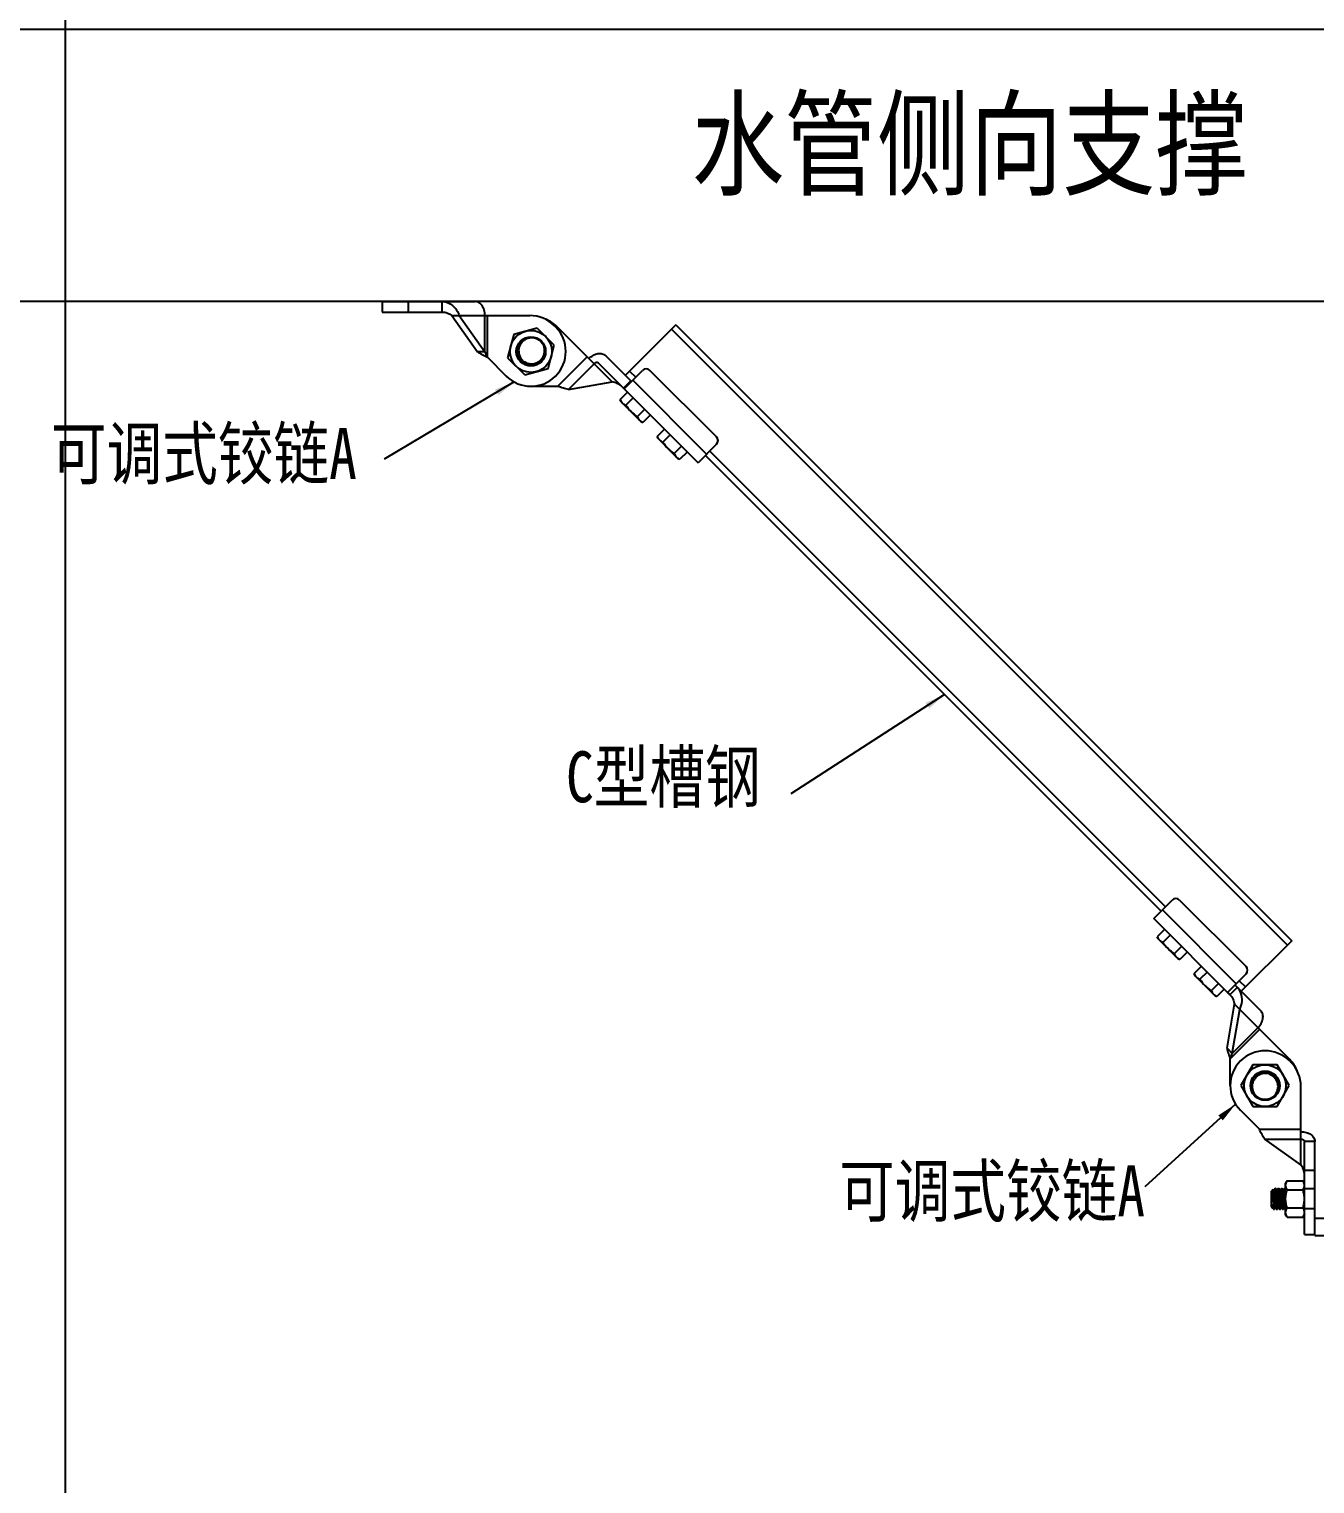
# Model space of a CAD drawing. Extents: x 185245 to 2166646, y -19957 to 815000.
# Drawn here: x 1999209 to 2005536, y 680548 to 687705 of the extents above; entities that cross this region are included whole.
import ezdxf

# ---------------------------------------------------------------- set-up
doc = ezdxf.new("R2010")
doc.units = 0
doc.header["$LTSCALE"] = 1000
doc.header["$MEASUREMENT"] = 0
doc.layers.add('BZ', color=8, linetype='Continuous')
doc.layers.add('DIM_SYMB', color=3, linetype='Continuous')
doc.styles.get("Standard").update_dxf_attribs({"font": 'gbenor.shx', "bigfont": 'gbcbig.shx'})
doc.dimstyles.get("Standard").update_dxf_attribs({"dimscale": 100, "dimtxt": 3.5, "dimasz": 1, "dimexe": 2.5, "dimexo": 3, "dimgap": 1.5, "dimtad": 1, "dimdec": 0, "dimzin": 0, "dimdsep": 46, "dimtxsty": 'Standard', "dimblk": 'ARCHTICK', "dimcen": 0.09, "dimadec": 0, "dimazin": 0, "dimtfac": 1, "dimtdec": 0, "dimtix": 1, "dimtmove": 2, "dimatfit": 3, "dimfxl": 1, "dimtolj": 1, "dimtzin": 0, "dimarcsym": 0})

# ---------------------------------------------------------------- blocks, each defined once
blk = doc.blocks.new('gfhhrryyfd')
at = {"linetype": 'Continuous'}
for p, q in [((3688159.4, -1740810), (3688159.4, -1740861.4)), ((3688159.4, -1740810), (3688617.4, -1740810)), ((3688288, -1740810), (3688288, -1740861.4)), ((3688453.9, -1740810), (3688453.9, -1740861.4)), ((3688159.4, -1740861.4), (3688453.9, -1740861.4)), ((3688503.3, -1740878.6), (3688629.5, -1741057.2)), ((3688503.3, -1740878.6), (3688887, -1740878.6)), ((3688539.6, -1740878.6), (3688665.9, -1741057.2)), ((3688665.9, -1741057.2), (3688665.9, -1740878.6)), ((3688678, -1741083.5), (3688678, -1740878.6)), ((3688923.1, -1740940.6), (3688808.4, -1740971.3)), ((3689007.1, -1741024.6), (3688923.1, -1740940.6)), ((3689013.6, -1740934.1), (3689008.3, -1740928.8)), ((3689292.5, -1741205.5), (3689021.1, -1740934.1)), ((3689605.3, -1740924.3), (3689356.8, -1741172.8)), ((3689584.1, -1740945.5), (3692614.4, -1743975.8)), ((3689605.3, -1740924.3), (3692635.7, -1743954.6)), ((3688808.4, -1740971.3), (3688777.6, -1741086.1)), ((3688976.3, -1741139.3), (3689007.1, -1741024.6)), ((3688665.9, -1741057.2), (3688629.5, -1741057.2)), ((3688678, -1741083.5), (3688771.1, -1741176.6)), ((3688777.6, -1741086.1), (3688861.6, -1741170.1)), ((3688831.9, -1741055.1), (3688831.9, -1741055)), ((3688831.9, -1741057), (3688831.9, -1741057.1)), ((3689168.9, -1741081.9), (3689024, -1741226.8)), ((3689386, -1741202), (3689260.2, -1741076.3)), ((3688861.6, -1741170.1), (3688976.3, -1741139.3)), ((3689076.9, -1741242.4), (3689203.2, -1741116.2)), ((3689349.6, -1741238.4), (3689223.9, -1741112.6)), ((3689351, -1741239.2), (3689441.6, -1741148.6)), ((3689378, -1741151.6), (3689408.3, -1741181.9)), ((3689805.3, -1741475.9), (3689478, -1741148.6)), ((3688892.3, -1741226.8), (3689024, -1741226.8)), ((3689076.9, -1741242.4), (3689292.5, -1741205.5)), ((3689383.5, -1741199.6), (3689347.2, -1741235.9)), ((3689350.7, -1741239.5), (3689714.4, -1741603.2)), ((3689756.9, -1741560.8), (3689393.1, -1741197)), ((3689367.5, -1741256.2), (3689331.4, -1741292.3)), ((3689336.2, -1741302.5), (3689331.4, -1741292.3)), ((3689336.2, -1741302.5), (3689433.2, -1741399.5)), ((3689395.5, -1741284.2), (3689359.4, -1741320.3)), ((3689451.5, -1741340.2), (3689415.4, -1741376.3)), ((3689479.5, -1741368.2), (3689443.4, -1741404.3)), ((3689433.2, -1741399.5), (3689443.4, -1741404.3)), ((3689549.3, -1741438.1), (3689513.2, -1741474.1)), ((3689518, -1741484.4), (3689513.2, -1741474.1)), ((3689518, -1741484.4), (3689615, -1741581.4)), ((3689577.3, -1741466.1), (3689541.2, -1741502.1)), ((3689633.3, -1741522.1), (3689597.2, -1741558.1)), ((3689805.3, -1741512.3), (3689714.4, -1741603.2)), ((3689615, -1741581.4), (3689625.2, -1741586.1)), ((3689661.3, -1741550.1), (3689625.2, -1741586.1)), ((3689750.8, -1741566.8), (3691993.1, -1743809.1)), ((3689772, -1741545.6), (3692014.3, -1743787.9)), ((3691956.7, -1743845.5), (3692047.7, -1743754.6)), ((3691999.2, -1743803.1), (3692362.9, -1744166.8)), ((3692084, -1743754.6), (3692411.4, -1744081.9)), ((3692331.7, -1744220.5), (3691956.7, -1743845.5)), ((3692009.9, -1743898.6), (3691973.8, -1743934.7)), ((3691978.6, -1743944.9), (3691973.8, -1743934.7)), ((3691978.6, -1743944.9), (3692075.6, -1744041.9)), ((3692037.9, -1743926.6), (3692001.8, -1743962.7)), ((3692635.7, -1743954.6), (3692387.1, -1744203.2)), ((3692093.9, -1743982.6), (3692057.8, -1744018.7)), ((3692121.9, -1744010.6), (3692085.8, -1744046.7)), ((3692075.6, -1744041.9), (3692085.8, -1744046.7)), ((3692191.7, -1744080.5), (3692155.7, -1744116.5)), ((3692219.7, -1744108.5), (3692183.7, -1744144.5)), ((3692160.4, -1744126.8), (3692155.7, -1744116.5)), ((3692160.4, -1744126.8), (3692257.4, -1744223.8)), ((3692275.7, -1744164.5), (3692239.6, -1744200.5)), ((3692322.2, -1744207.5), (3692411.4, -1744118.3)), ((3692356.8, -1744172.9), (3692483.7, -1744299.7)), ((3692378, -1744151.6), (3692408.4, -1744181.9)), ((3692257.4, -1744223.8), (3692267.6, -1744228.5)), ((3692303.7, -1744192.5), (3692267.6, -1744228.5)), ((3692331.7, -1744220.5), (3692368.1, -1744184.1)), ((3692317.5, -1744483), (3692354.5, -1744267.5)), ((3692343.2, -1744508.8), (3692380.2, -1744293.2)), ((3692354.5, -1744267.5), (3692625.8, -1744538.9)), ((3692333.2, -1744536), (3692478.1, -1744391.1)), ((3692469.5, -1744382.5), (3692343.2, -1744508.8)), ((3692317.5, -1744483), (3692343.2, -1744508.8)), ((3692333.2, -1744667.6), (3692333.2, -1744536)), ((3692445.2, -1744564.7), (3692385.8, -1744667.6)), ((3692564, -1744564.7), (3692445.2, -1744564.7)), ((3692623.4, -1744667.6), (3692564, -1744564.7)), ((3692625.8, -1744546.4), (3692631.1, -1744551.6)), ((3692385.8, -1744667.6), (3692445.2, -1744770.5)), ((3692546.1, -1744623.7), (3692546.1, -1744623.6)), ((3692547.5, -1744625), (3692547.6, -1744625.1)), ((3692564, -1744770.5), (3692623.4, -1744667.6)), ((3692681.4, -1745056.7), (3692681.4, -1744672.9)), ((3692476.5, -1744881.9), (3692383.4, -1744788.8)), ((3692445.2, -1744770.5), (3692564, -1744770.5)), ((3692476.5, -1744881.9), (3692681.4, -1744881.9)), ((3692502.8, -1744930.4), (3692681.4, -1744930.4)), ((3692681.4, -1745056.7), (3692502.8, -1744930.4)), ((3692749.9, -1744942.5), (3692698.5, -1744942.5)), ((3692698.5, -1745400.5), (3692698.5, -1744942.5)), ((3692749.9, -1745404.8), (3692749.9, -1744942.5)), ((3692749.9, -1745084.3), (3692698.5, -1745084.3)), ((3692535.6, -1745186.2), (3692544.2, -1745177.7)), ((3692544.3, -1745177.7), (3692544.2, -1745177.7)), ((3692546.6, -1745181.7), (3692544.3, -1745177.7)), ((3692550.1, -1745181.5), (3692546.3, -1745181.5)), ((3692554.6, -1745173.5), (3692550, -1745181.5)), ((3692554.6, -1745173.5), (3692554.8, -1745173.4)), ((3692554.8, -1745173.4), (3692556.6, -1745173.4)), ((3692554.8, -1745173.4), (3692556.6, -1745173.4)), ((3692556.8, -1745173.5), (3692556.6, -1745173.4)), ((3692561.6, -1745181.7), (3692556.8, -1745173.5)), ((3692565.1, -1745181.5), (3692561.4, -1745181.5)), ((3692569.6, -1745173.5), (3692565, -1745181.5)), ((3692569.6, -1745173.5), (3692569.8, -1745173.4)), ((3692569.8, -1745173.4), (3692571.7, -1745173.4)), ((3692569.8, -1745173.4), (3692571.7, -1745173.4)), ((3692571.8, -1745173.5), (3692571.7, -1745173.4)), ((3692576.6, -1745181.7), (3692571.8, -1745173.5)), ((3692580.1, -1745181.5), (3692576.4, -1745181.5)), ((3692584.6, -1745173.5), (3692580, -1745181.5)), ((3692584.6, -1745173.5), (3692584.8, -1745173.4)), ((3692584.8, -1745173.4), (3692586.7, -1745173.4)), ((3692584.8, -1745173.4), (3692586.7, -1745173.4)), ((3692586.8, -1745173.5), (3692586.7, -1745173.4)), ((3692591.6, -1745181.7), (3692586.8, -1745173.5)), ((3692595.1, -1745181.5), (3692591.6, -1745181.5)), ((3692591.6, -1745181.7), (3692591.7, -1745182)), ((3692599.6, -1745173.5), (3692595, -1745181.5)), ((3692599.6, -1745173.5), (3692599.8, -1745173.4)), ((3692599.8, -1745173.4), (3692601.7, -1745173.4)), ((3692599.8, -1745173.4), (3692601.7, -1745173.4)), ((3692601.8, -1745173.5), (3692601.7, -1745173.4)), ((3692605.9, -1745180.6), (3692601.8, -1745173.5)), ((3692612.8, -1745135.7), (3692605.9, -1745147.7)), ((3692605.9, -1745301.9), (3692605.9, -1745147.7)), ((3692612.8, -1745135.7), (3692691.6, -1745135.7)), ((3692612.8, -1745180.3), (3692691.6, -1745180.3)), ((3692698.5, -1745147.7), (3692691.6, -1745135.7)), ((3692749.9, -1745175.2), (3692698.5, -1745175.2)), ((3692535.6, -1745263.4), (3692535.6, -1745186.2)), ((3692540.3, -1745268.1), (3692540.3, -1745250.6)), ((3692605.9, -1745235.9), (3692605.4, -1745224.8)), ((3692535.6, -1745263.4), (3692540.3, -1745268.1)), ((3692540.3, -1745268.1), (3692542.6, -1745268.1)), ((3692542.3, -1745267.9), (3692545.1, -1745272.7)), ((3692545.6, -1745273.4), (3692545.1, -1745272.7)), ((3692545.6, -1745273.4), (3692548.5, -1745276.2)), ((3692548.5, -1745274.3), (3692548.5, -1745276.2)), ((3692548.5, -1745276.2), (3692549.1, -1745276.2)), ((3692549.1, -1745276.2), (3692549.3, -1745276.1)), ((3692549.1, -1745276.2), (3692549.1, -1745276.2)), ((3692549.3, -1745276.1), (3692553.9, -1745268.1)), ((3692553.8, -1745268.1), (3692557.6, -1745268.1)), ((3692557.3, -1745267.7), (3692557.3, -1745267.9)), ((3692557.3, -1745267.9), (3692562.1, -1745276.1)), ((3692562.1, -1745276.1), (3692562.3, -1745276.2)), ((3692562.3, -1745276.2), (3692564.2, -1745276.2)), ((3692562.3, -1745276.2), (3692564.2, -1745276.2)), ((3692564.3, -1745276.1), (3692564.2, -1745276.2)), ((3692564.3, -1745276.1), (3692568.9, -1745268.1)), ((3692568.9, -1745268.1), (3692572.6, -1745268.1)), ((3692572.3, -1745267.9), (3692577.1, -1745276.1)), ((3692577.1, -1745276.1), (3692577.3, -1745276.2)), ((3692577.3, -1745276.2), (3692579.2, -1745276.2)), ((3692577.3, -1745276.2), (3692579.2, -1745276.2)), ((3692579.3, -1745276.1), (3692579.2, -1745276.2)), ((3692579.3, -1745276.1), (3692583.9, -1745268.1)), ((3692583.9, -1745268.1), (3692587.6, -1745268.1)), ((3692587.3, -1745267.9), (3692592.1, -1745276.1)), ((3692592.1, -1745276.1), (3692592.3, -1745276.2)), ((3692592.3, -1745276.2), (3692594.2, -1745276.2)), ((3692592.3, -1745276.2), (3692594.2, -1745276.2)), ((3692594.3, -1745276.1), (3692594.2, -1745276.2)), ((3692594.3, -1745276.1), (3692598.9, -1745268.1)), ((3692598.9, -1745268.1), (3692602.6, -1745268.1)), ((3692602.4, -1745267.9), (3692605.9, -1745274)), ((3692612.8, -1745313.9), (3692605.9, -1745301.9)), ((3692612.8, -1745269.3), (3692691.6, -1745269.3)), ((3692612.8, -1745313.9), (3692691.6, -1745313.9)), ((3692698.5, -1745301.9), (3692691.6, -1745313.9)), ((3692698.5, -1745271.9), (3692749.9, -1745271.9)), ((3692749.9, -1745319.1), (3692801.4, -1745319.1)), ((3692698.5, -1745400.5), (3692749.9, -1745400.5)), ((3692749.9, -1745404.8), (3692801.4, -1745404.8))]:
    blk.add_line(p, q, dxfattribs=at)
for centre, radius in [((3688892.3, -1741055.3), 102.9), ((3688892.3, -1741055.3), 72.2), ((3688892.3, -1741055.3), 68.6), ((3692504.6, -1744667.6), 102.9), ((3692504.6, -1744667.6), 72.2), ((3692504.6, -1744667.6), 68.6)]:
    blk.add_circle(centre, radius, dxfattribs=at)
for centre, radius, start, end in [((3688887, -1741050), 171.5, 45, 90), ((3688892.3, -1741055.3), 171.5, 225, 45), ((3688899.8, -1741055.3), 171.5, 45, 67.63031), ((3688896.4, -1741056.3), 68.2, 72.31446, 73.94712), ((3688892.5, -1741055.3), 60.6, 177.15432, 178.71863), ((3688892.4, -1741055.3), 60.5, 178.71875, 179.6641), ((3688892.2, -1741055.3), 60.3, 179.75296, 181.37328), ((3688891.8, -1741051.2), 60.1, 184.99489, 185.50792), ((3688892, -1741055.3), 60.1, 181.37381, 181.69398), ((3688892.2, -1741055.3), 60.3, 181.69418, 182.60616), ((3688892.4, -1741055.3), 60.5, 182.60725, 185.59802), ((3688892.4, -1741055.3), 60.5, 185.59662, 191.09946), ((3688892.2, -1741055.3), 60.3, 191.10333, 191.4834), ((3688892.3, -1741055.3), 60.4, 191.48488, 255.44483), ((3688892.3, -1741055.3), 60.5, 255.4458, 258.67361), ((3688892.3, -1741055.3), 60.4, 258.67355, 262.14337), ((3688892.3, -1741055.4), 60.4, 262.14543, 265.15819), ((3688892.4, -1741055.2), 60.6, 265.15789, 267.69509), ((3688892.4, -1741055.2), 60.5, 267.70337, 268.51134), ((3688892.4, -1741055.2), 60.5, 267.69503, 268.78973), ((3688892.4, -1741055.3), 60.5, 268.51135, 269.23308), ((3688892.3, -1741055.4), 60.4, 268.78883, 271.69256), ((3688892.4, -1741055.5), 60.3, 269.23213, 271.6927), ((3689459.8, -1741166.7), 25.7, 45, 135), ((3689787.2, -1741494.1), 25.7, 315, 45), ((3692065.9, -1743772.8), 25.7, 45, 135), ((3692393.2, -1744100.1), 25.7, 315, 45), ((3692504.6, -1744667.6), 171.5, 45, 225), ((3692504.6, -1744660.1), 171.5, 22.36969, 45), ((3692504.6, -1744667.6), 60.4, 56.48488, 120.44483), ((3692509.9, -1744672.9), 171.5, 0, 45), ((3692504.6, -1744667.6), 60.4, 133.78883, 136.69256), ((3692504.5, -1744667.5), 60.3, 134.23213, 136.6927), ((3692504.6, -1744667.6), 60.5, 133.51135, 134.23308), ((3692504.7, -1744667.7), 60.5, 132.69503, 133.78973), ((3692504.7, -1744667.7), 60.5, 132.70337, 133.51134), ((3692504.7, -1744667.7), 60.6, 130.15789, 132.69509), ((3692504.6, -1744667.6), 60.4, 127.14543, 130.15819), ((3692504.6, -1744667.6), 60.4, 123.67355, 127.14337), ((3692504.6, -1744667.6), 60.5, 120.4458, 123.67361), ((3692504.7, -1744667.5), 60.3, 56.10333, 56.4834), ((3692504.6, -1744667.6), 60.5, 50.59662, 56.09946), ((3692504.6, -1744667.6), 60.5, 47.60725, 50.59802), ((3692504.7, -1744667.5), 60.3, 46.69418, 47.60616), ((3692504.8, -1744667.4), 60.1, 46.37381, 46.69398), ((3692507.9, -1744670.1), 60.1, 49.99489, 50.50792), ((3692504.7, -1744667.5), 60.3, 44.75296, 46.37328), ((3692504.6, -1744667.6), 60.5, 43.71875, 44.6641), ((3692504.5, -1744667.7), 60.6, 42.15432, 43.71863), ((3692501.1, -1744669.7), 68.2, 297.31446, 298.94712), ((3692588.4, -1745183.2), 3.57, 18.49226, 20.49889), ((3692663.9, -1745158.1), 34.7, 6.63088, 7.40315), ((3692663.9, -1745291.5), 34.7, 352.59836, 353.3691)]:
    blk.add_arc(centre, radius, start, end, dxfattribs=at)
for points, knots in [([(3688453.9, -1740810), (3688463.4, -1740810), (3688482.7, -1740813.7), (3688508, -1740829.1), (3688527.6, -1740851.5), (3688536.4, -1740869.3), (3688539.6, -1740878.6)], [0, 0, 0, 0, 0.243233, 0.493078, 0.748723, 1, 1, 1, 1]), ([(3688665.9, -1740878.6), (3688665.9, -1740869.7), (3688663.6, -1740852.6), (3688653.4, -1740830.1), (3688637.6, -1740814.2), (3688623.8, -1740810), (3688617.4, -1740810)], [0, 0, 0, 0, 0.287969, 0.555344, 0.790533, 1, 1, 1, 1]), ([(3688453.9, -1740861.4), (3688463.1, -1740861.4), (3688480.9, -1740864.8), (3688496.4, -1740873.6), (3688503.3, -1740878.6)], [0, 0, 0, 0, 0.522516, 1, 1, 1, 1]), ([(3688915.2, -1740990.8), (3688905.3, -1740987.9), (3688883.9, -1740986.8), (3688859.4, -1740997.7), (3688844.6, -1741012.4), (3688836.4, -1741025.8), (3688831.9, -1741040.8), (3688831.4, -1741051.3), (3688831.9, -1741056.5)], [0, 0, 0, 0, 0.249273, 0.49841, 0.623846, 0.749245, 0.874621, 1, 1, 1, 1]), ([(3688894.1, -1741115.7), (3688899.4, -1741115.9), (3688910, -1741115), (3688925, -1741109.5), (3688938.1, -1741100.4), (3688952.1, -1741084.5), (3688961.5, -1741058.9), (3688958.7, -1741037.3), (3688955, -1741027.5)], [0, 0, 0, 0, 0.125414, 0.250833, 0.376265, 0.501706, 0.750785, 1, 1, 1, 1]), ([(3688629.5, -1741057.2), (3688636.6, -1741062), (3688652.7, -1741071.1), (3688669.2, -1741079.2), (3688678, -1741083.5)], [0, 0, 0, 0, 0.468219, 1, 1, 1, 1]), ([(3688665.9, -1741057.2), (3688666.7, -1741059.4), (3688670.3, -1741068.4), (3688674.7, -1741077), (3688678, -1741083.5)], [0, 0, 0, 0, 0.244001, 1, 1, 1, 1]), ([(3689177.4, -1741090.5), (3689183.7, -1741084.2), (3689197.4, -1741073.7), (3689220.5, -1741065), (3689243, -1741064.9), (3689255.7, -1741071.7), (3689260.2, -1741076.3)], [0, 0, 0, 0, 0.287971, 0.555344, 0.790532, 1, 1, 1, 1]), ([(3689223.9, -1741112.6), (3689222.7, -1741111.5), (3689219.5, -1741109.8), (3689213.9, -1741109.8), (3689208.2, -1741112), (3689204.7, -1741114.6), (3689203.2, -1741116.2)], [0, 0, 0, 0, 0.209498, 0.444667, 0.711989, 1, 1, 1, 1]), ([(3689076.9, -1741242.4), (3689068.4, -1741240.9), (3689050.6, -1741235.9), (3689033.2, -1741230), (3689024, -1741226.8)], [0, 0, 0, 0, 0.468219, 1, 1, 1, 1]), ([(3689339.5, -1741228.2), (3689333, -1741221.7), (3689318, -1741211.5), (3689300.8, -1741206.8), (3689292.5, -1741205.5)], [0, 0, 0, 0, 0.522516, 1, 1, 1, 1]), ([(3689351, -1741239.2), (3689351, -1741239.2), (3689350.3, -1741239.3), (3689350, -1741238.7), (3689349.6, -1741238.4)], [0, 0, 0, 0, 0.126775, 1, 1, 1, 1]), ([(3689331.4, -1741292.3), (3689331.8, -1741293.1), (3689333.4, -1741296.5), (3689335.3, -1741299.7), (3689336.9, -1741302)], [0, 0, 0, 0, 0.253346, 1, 1, 1, 1]), ([(3689342.7, -1741309), (3689345, -1741311.4), (3689350.3, -1741315.6), (3689356.3, -1741318.8), (3689359.4, -1741320.3)], [0, 0, 0, 0, 0.493589, 1, 1, 1, 1]), ([(3689415.4, -1741376.3), (3689416.8, -1741379.4), (3689420, -1741385.3), (3689424.3, -1741390.7), (3689426.7, -1741393)], [0, 0, 0, 0, 0.506411, 1, 1, 1, 1]), ([(3689426.7, -1741393), (3689429, -1741395.4), (3689434.3, -1741399.6), (3689440.3, -1741402.8), (3689443.4, -1741404.3)], [0, 0, 0, 0, 0.493589, 1, 1, 1, 1]), ([(3689513.2, -1741474.1), (3689513.6, -1741475), (3689515.3, -1741478.4), (3689517.2, -1741481.6), (3689518.7, -1741483.9)], [0, 0, 0, 0, 0.253346, 1, 1, 1, 1]), ([(3689524.5, -1741490.9), (3689526.9, -1741493.2), (3689532.2, -1741497.5), (3689538.1, -1741500.7), (3689541.2, -1741502.1)], [0, 0, 0, 0, 0.493589, 1, 1, 1, 1]), ([(3689597.2, -1741558.1), (3689598.7, -1741561.2), (3689601.9, -1741567.2), (3689606.2, -1741572.5), (3689608.5, -1741574.9)], [0, 0, 0, 0, 0.506411, 1, 1, 1, 1]), ([(3689608.5, -1741574.9), (3689610.9, -1741577.2), (3689616.2, -1741581.5), (3689622.1, -1741584.7), (3689625.2, -1741586.1)], [0, 0, 0, 0, 0.493589, 1, 1, 1, 1]), ([(3691973.8, -1743934.7), (3691974.2, -1743935.6), (3691975.8, -1743938.9), (3691977.7, -1743942.2), (3691979.3, -1743944.5)], [0, 0, 0, 0, 0.253346, 1, 1, 1, 1]), ([(3691985.1, -1743951.4), (3691987.4, -1743953.8), (3691992.7, -1743958), (3691998.7, -1743961.2), (3692001.8, -1743962.7)], [0, 0, 0, 0, 0.493589, 1, 1, 1, 1]), ([(3692057.8, -1744018.7), (3692059.2, -1744021.8), (3692062.5, -1744027.8), (3692066.7, -1744033.1), (3692069.1, -1744035.4)], [0, 0, 0, 0, 0.506411, 1, 1, 1, 1]), ([(3692069.1, -1744035.4), (3692071.4, -1744037.8), (3692076.7, -1744042), (3692082.7, -1744045.2), (3692085.8, -1744046.7)], [0, 0, 0, 0, 0.493589, 1, 1, 1, 1]), ([(3692155.7, -1744116.5), (3692156.1, -1744117.4), (3692157.7, -1744120.8), (3692159.6, -1744124), (3692161.1, -1744126.3)], [0, 0, 0, 0, 0.253346, 1, 1, 1, 1]), ([(3692166.9, -1744133.3), (3692169.3, -1744135.6), (3692174.6, -1744139.9), (3692180.6, -1744143.1), (3692183.7, -1744144.5)], [0, 0, 0, 0, 0.493589, 1, 1, 1, 1]), ([(3692239.6, -1744200.5), (3692241.1, -1744203.6), (3692244.3, -1744209.6), (3692248.6, -1744214.9), (3692250.9, -1744217.3)], [0, 0, 0, 0, 0.506411, 1, 1, 1, 1]), ([(3692250.9, -1744217.3), (3692253.3, -1744219.6), (3692258.6, -1744223.9), (3692264.5, -1744227.1), (3692267.6, -1744228.5)], [0, 0, 0, 0, 0.493589, 1, 1, 1, 1]), ([(3692331.7, -1744220.5), (3692330.2, -1744219), (3692327.4, -1744216.2), (3692324.1, -1744212.8), (3692321, -1744208.6), (3692322.2, -1744207.5)], [0, 0, 0, 0, 0.378665, 0.693291, 1, 1, 1, 1]), ([(3692331.7, -1744220.5), (3692338.2, -1744227), (3692348.4, -1744241.9), (3692353.1, -1744259.2), (3692354.5, -1744267.5)], [0, 0, 0, 0, 0.522516, 1, 1, 1, 1]), ([(3692385.7, -1744211.3), (3692384.7, -1744208.7), (3692380.3, -1744198.8), (3692373.8, -1744189.8), (3692368.1, -1744184.1)], [0, 0, 0, 0, 0.252907, 1, 1, 1, 1]), ([(3692380.2, -1744293.2), (3692386.3, -1744280.6), (3692394.2, -1744253.1), (3692390.7, -1744224.3), (3692385.7, -1744211.3)], [0, 0, 0, 0, 0.500769, 1, 1, 1, 1]), ([(3692469.5, -1744382.5), (3692475.7, -1744376.2), (3692486.2, -1744362.5), (3692494.9, -1744339.4), (3692495, -1744317), (3692488.2, -1744304.2), (3692483.7, -1744299.7)], [0, 0, 0, 0, 0.287971, 0.555344, 0.790532, 1, 1, 1, 1]), ([(3692317.5, -1744483), (3692319, -1744491.5), (3692324, -1744509.3), (3692330, -1744526.7), (3692333.2, -1744536)], [0, 0, 0, 0, 0.468219, 1, 1, 1, 1]), ([(3692333.2, -1744536), (3692333.9, -1744533.6), (3692336.9, -1744524.4), (3692340.1, -1744515.3), (3692343.2, -1744508.8)], [0, 0, 0, 0, 0.254643, 1, 1, 1, 1]), ([(3692460.6, -1744626.1), (3692456.8, -1744629.7), (3692449.9, -1744637.9), (3692443.2, -1744652.4), (3692440.3, -1744668.1), (3692441.8, -1744689.2), (3692453.2, -1744714), (3692470.5, -1744727.3), (3692480, -1744731.6)], [0, 0, 0, 0, 0.125414, 0.250833, 0.376265, 0.501706, 0.750785, 1, 1, 1, 1]), ([(3692534.1, -1744729.4), (3692543.1, -1744724.4), (3692559.1, -1744710.1), (3692568.7, -1744685), (3692568.8, -1744664.2), (3692565, -1744648.9), (3692557.6, -1744635.1), (3692550.5, -1744627.3), (3692546.6, -1744624)], [0, 0, 0, 0, 0.249273, 0.49841, 0.623846, 0.749245, 0.874621, 1, 1, 1, 1]), ([(3692502.8, -1744930.4), (3692497.9, -1744923.3), (3692488.8, -1744907.2), (3692480.8, -1744890.7), (3692476.5, -1744881.9)], [0, 0, 0, 0, 0.468219, 1, 1, 1, 1]), ([(3692681.4, -1744894), (3692690.2, -1744894), (3692707.3, -1744896.3), (3692729.8, -1744906.5), (3692745.8, -1744922.3), (3692749.9, -1744936.1), (3692749.9, -1744942.5)], [0, 0, 0, 0, 0.287969, 0.555344, 0.790533, 1, 1, 1, 1]), ([(3692681.4, -1744930.4), (3692685.6, -1744930.4), (3692691.9, -1744932), (3692697.5, -1744937.5), (3692698.5, -1744940.9), (3692698.5, -1744942.5)], [0, 0, 0, 0, 0.552514, 0.789178, 1, 1, 1, 1]), ([(3692695.5, -1745085), (3692694.8, -1745082.3), (3692691.3, -1745072.3), (3692685.9, -1745063), (3692681.4, -1745056.7)], [0, 0, 0, 0, 0.265236, 1, 1, 1, 1]), ([(3692548.5, -1745274.3), (3692548.2, -1745271.7), (3692547.9, -1745265), (3692547.4, -1745253.1), (3692546.9, -1745238.1), (3692546.4, -1745221.8), (3692546, -1745208.2), (3692545.7, -1745198.1), (3692545.4, -1745191.6), (3692545.1, -1745186.3), (3692544.9, -1745182.2), (3692544.6, -1745179.5), (3692544.5, -1745178.1), (3692544.3, -1745177.7)], [0, 0, 0, 0, 0.080635, 0.208535, 0.369665, 0.54562, 0.71572, 0.792041, 0.859282, 0.915304, 0.958292, 0.98682, 1, 1, 1, 1]), ([(3692546.6, -1745181.7), (3692546.6, -1745181.8), (3692546.8, -1745182.2), (3692546.9, -1745182.6), (3692547, -1745182.9)], [0, 0, 0, 0, 0.173094, 1, 1, 1, 1]), ([(3692547, -1745182.9), (3692547.4, -1745185.1), (3692548, -1745191), (3692548.8, -1745201.7), (3692549.6, -1745215.3), (3692550.4, -1745230.1), (3692551.1, -1745242.4), (3692551.7, -1745251.4), (3692552.1, -1745257), (3692552.5, -1745261.5), (3692552.9, -1745265), (3692553.3, -1745266.8), (3692553.6, -1745268.1), (3692553.8, -1745268.1)], [0, 0, 0, 0, 0.077798, 0.208235, 0.374801, 0.5562, 0.729214, 0.805537, 0.87171, 0.925623, 0.965576, 0.990391, 1, 1, 1, 1]), ([(3692550.1, -1745181.5), (3692550.4, -1745181.5), (3692550.7, -1745183), (3692551.1, -1745184.8), (3692551.5, -1745188.7), (3692551.9, -1745193.5), (3692552.3, -1745199.6), (3692553, -1745209.1), (3692553.7, -1745222), (3692554.5, -1745237.4), (3692555.2, -1745249.4), (3692555.9, -1745257.6), (3692556.3, -1745262.2), (3692556.7, -1745265.4), (3692557, -1745267.1), (3692557.3, -1745267.7)], [0, 0, 0, 0, 0.010217, 0.036837, 0.079637, 0.137238, 0.207661, 0.288445, 0.469496, 0.655187, 0.819656, 0.886575, 0.940042, 0.978239, 1, 1, 1, 1]), ([(3692554.8, -1745173.4), (3692554.8, -1745173.4), (3692554.9, -1745173.4), (3692555, -1745173.6), (3692555, -1745173.6)], [0, 0, 0, 0, 0.372399, 1, 1, 1, 1]), ([(3692555, -1745173.6), (3692555, -1745173.7), (3692555.2, -1745174.1), (3692555.3, -1745174.5), (3692555.4, -1745174.9)], [0, 0, 0, 0, 0.179791, 1, 1, 1, 1]), ([(3692555.4, -1745174.9), (3692555.8, -1745177.1), (3692556.3, -1745183.2), (3692557.2, -1745197), (3692558.2, -1745217.1), (3692559.2, -1745240.3), (3692560.1, -1745258.3), (3692561, -1745269.3), (3692561.4, -1745273.3), (3692561.7, -1745274.8)], [0, 0, 0, 0, 0.068037, 0.183112, 0.415613, 0.66855, 0.880458, 0.954194, 1, 1, 1, 1]), ([(3692563.6, -1745274.7), (3692563.1, -1745272.3), (3692562.6, -1745265.6), (3692561.8, -1745253.6), (3692561, -1745238), (3692560.2, -1745220.8), (3692559.4, -1745204.1), (3692558.7, -1745191.4), (3692558.1, -1745183), (3692557.8, -1745178.6), (3692557.3, -1745175.6), (3692557.1, -1745174), (3692556.8, -1745173.5)], [0, 0, 0, 0, 0.072759, 0.196861, 0.35726, 0.534299, 0.706283, 0.852147, 0.909525, 0.954085, 0.984493, 1, 1, 1, 1]), ([(3692561.8, -1745182.3), (3692562.4, -1745184.2), (3692562.8, -1745189.7), (3692563.7, -1745200), (3692564.5, -1745213.6), (3692565.3, -1745228.7), (3692566, -1745241.3), (3692566.6, -1745250.6), (3692567, -1745256.5), (3692567.5, -1745261.1), (3692567.9, -1745264.9), (3692568.3, -1745266.7), (3692568.6, -1745268.1), (3692568.9, -1745268.1)], [0, 0, 0, 0, 0.068121, 0.193192, 0.358672, 0.542411, 0.719756, 0.798471, 0.866922, 0.922814, 0.96429, 0.990066, 1, 1, 1, 1]), ([(3692565.1, -1745181.5), (3692565.4, -1745181.5), (3692565.7, -1745182.9), (3692566.1, -1745184.8), (3692566.5, -1745188.6), (3692566.9, -1745193.3), (3692567.3, -1745199.2), (3692567.9, -1745208.7), (3692568.6, -1745221.4), (3692569.5, -1745236.6), (3692570.2, -1745250.2), (3692571.2, -1745260.3), (3692571.6, -1745265.7), (3692572.2, -1745267.5)], [0, 0, 0, 0, 0.010066, 0.036229, 0.078308, 0.134982, 0.204339, 0.284002, 0.463049, 0.647693, 0.812725, 0.935658, 1, 1, 1, 1]), ([(3692569.8, -1745173.4), (3692569.8, -1745173.4), (3692569.9, -1745173.4), (3692570, -1745173.6), (3692570, -1745173.6)], [0, 0, 0, 0, 0.371131, 1, 1, 1, 1]), ([(3692570, -1745173.6), (3692570.1, -1745173.7), (3692570.2, -1745174.1), (3692570.3, -1745174.5), (3692570.4, -1745174.8)], [0, 0, 0, 0, 0.181022, 1, 1, 1, 1]), ([(3692570.4, -1745174.8), (3692570.8, -1745177.2), (3692571.3, -1745183.9), (3692572.2, -1745195.9), (3692572.9, -1745211.5), (3692573.7, -1745228.7), (3692574.5, -1745245.5), (3692575.2, -1745258.2), (3692575.8, -1745266.5), (3692576.2, -1745271), (3692576.6, -1745274), (3692576.8, -1745275.6), (3692577.1, -1745276.1)], [0, 0, 0, 0, 0.072485, 0.196435, 0.356785, 0.533878, 0.705995, 0.851999, 0.909433, 0.95404, 0.984479, 1, 1, 1, 1]), ([(3692578.6, -1745274.7), (3692578.1, -1745272.3), (3692577.6, -1745265.7), (3692576.8, -1745253.7), (3692576, -1745238.1), (3692575.2, -1745220.8), (3692574.4, -1745204.1), (3692573.8, -1745191.4), (3692573.1, -1745183), (3692572.8, -1745178.6), (3692572.3, -1745175.6), (3692572.1, -1745174), (3692571.8, -1745173.5)], [0, 0, 0, 0, 0.072462, 0.196401, 0.356774, 0.53388, 0.706003, 0.852015, 0.909448, 0.954048, 0.984481, 1, 1, 1, 1]), ([(3692576.6, -1745181.7), (3692576.6, -1745181.8), (3692576.7, -1745181.9), (3692576.7, -1745182.1), (3692576.8, -1745182.2)], [0, 0, 0, 0, 0.437616, 1, 1, 1, 1]), ([(3692576.8, -1745182.2), (3692577.3, -1745184), (3692577.8, -1745189.5), (3692578.7, -1745199.6), (3692579.5, -1745213.2), (3692580.3, -1745228.4), (3692581, -1745241.1), (3692581.6, -1745250.5), (3692582, -1745256.4), (3692582.5, -1745261.1), (3692582.9, -1745264.8), (3692583.3, -1745266.7), (3692583.6, -1745268.1), (3692583.9, -1745268.1)], [0, 0, 0, 0, 0.065945, 0.18979, 0.355015, 0.539274, 0.717597, 0.796856, 0.865828, 0.922169, 0.96399, 0.989989, 1, 1, 1, 1]), ([(3692580.1, -1745181.5), (3692580.4, -1745181.5), (3692580.7, -1745182.9), (3692581.1, -1745184.7), (3692581.5, -1745188.4), (3692581.9, -1745193.1), (3692582.3, -1745198.9), (3692582.9, -1745208.2), (3692583.6, -1745220.8), (3692584.4, -1745235.9), (3692585.2, -1745249.6), (3692586.1, -1745259.8), (3692586.6, -1745265.4), (3692587.1, -1745267.3)], [0, 0, 0, 0, 0.009925, 0.035675, 0.077105, 0.132941, 0.201328, 0.279974, 0.457194, 0.640866, 0.806379, 0.931604, 1, 1, 1, 1]), ([(3692584.8, -1745173.4), (3692584.8, -1745173.4), (3692584.9, -1745173.4), (3692585, -1745173.6), (3692585, -1745173.6)], [0, 0, 0, 0, 0.37008, 1, 1, 1, 1]), ([(3692585, -1745173.6), (3692585.1, -1745173.7), (3692585.2, -1745174.1), (3692585.3, -1745174.5), (3692585.3, -1745174.8)], [0, 0, 0, 0, 0.182058, 1, 1, 1, 1]), ([(3692585.3, -1745174.8), (3692585.8, -1745177.2), (3692586.3, -1745183.9), (3692587.2, -1745195.9), (3692587.9, -1745211.5), (3692588.7, -1745228.7), (3692589.5, -1745245.5), (3692590.2, -1745258.2), (3692590.8, -1745266.5), (3692591.2, -1745271), (3692591.6, -1745274), (3692591.8, -1745275.6), (3692592.1, -1745276.1)], [0, 0, 0, 0, 0.072304, 0.196155, 0.356504, 0.533641, 0.705839, 0.85193, 0.909395, 0.95402, 0.984473, 1, 1, 1, 1]), ([(3692593.6, -1745274.7), (3692593.1, -1745272.3), (3692592.6, -1745265.7), (3692591.8, -1745253.7), (3692591, -1745238.1), (3692590.2, -1745220.8), (3692589.4, -1745204.1), (3692588.8, -1745191.4), (3692588.2, -1745183), (3692587.8, -1745178.6), (3692587.3, -1745175.6), (3692587.1, -1745174), (3692586.8, -1745173.5)], [0, 0, 0, 0, 0.072435, 0.196357, 0.3567, 0.533804, 0.705944, 0.851972, 0.909417, 0.954032, 0.984477, 1, 1, 1, 1]), ([(3692591.7, -1745182.1), (3692592.3, -1745183.9), (3692592.8, -1745189.3), (3692593.7, -1745199.4), (3692594.4, -1745213), (3692595.3, -1745228.2), (3692596, -1745241), (3692596.6, -1745250.4), (3692597, -1745256.3), (3692597.5, -1745261), (3692597.9, -1745264.8), (3692598.3, -1745266.7), (3692598.6, -1745268.1), (3692598.9, -1745268.1)], [0, 0, 0, 0, 0.064566, 0.18762, 0.35268, 0.537272, 0.716218, 0.795829, 0.86513, 0.921755, 0.963804, 0.989947, 1, 1, 1, 1]), ([(3692595.1, -1745181.5), (3692595.4, -1745181.5), (3692595.7, -1745182.9), (3692596.1, -1745184.7), (3692596.5, -1745188.4), (3692596.9, -1745193.1), (3692597.3, -1745198.9), (3692597.9, -1745208.2), (3692598.6, -1745220.9), (3692599.5, -1745236), (3692600.2, -1745249.6), (3692601.1, -1745259.8), (3692601.6, -1745265.4), (3692602.1, -1745267.3)], [0, 0, 0, 0, 0.009925, 0.03569, 0.077147, 0.133004, 0.201419, 0.280102, 0.457378, 0.641081, 0.806581, 0.931726, 1, 1, 1, 1]), ([(3692599.8, -1745173.4), (3692599.8, -1745173.4), (3692599.9, -1745173.4), (3692600, -1745173.5), (3692600, -1745173.6)], [0, 0, 0, 0, 0.372863, 1, 1, 1, 1]), ([(3692600, -1745173.6), (3692600.1, -1745173.7), (3692600.2, -1745174.1), (3692600.3, -1745174.5), (3692600.4, -1745174.9)], [0, 0, 0, 0, 0.179341, 1, 1, 1, 1]), ([(3692600.4, -1745174.9), (3692600.7, -1745176.7), (3692601.2, -1745181.8), (3692601.8, -1745190.9), (3692602.5, -1745202.9), (3692603.4, -1745221.5), (3692604.4, -1745243.5), (3692605.3, -1745260.7), (3692605.9, -1745268.1)], [0, 0, 0, 0, 0.060989, 0.1617, 0.293789, 0.446195, 0.760045, 1, 1, 1, 1]), ([(3692602.2, -1745174.8), (3692602.2, -1745174.7), (3692602.1, -1745174.2), (3692602, -1745173.8), (3692601.8, -1745173.5)], [0, 0, 0, 0, 0.335285, 1, 1, 1, 1]), ([(3692605.4, -1745224.8), (3692605.1, -1745219.2), (3692604.6, -1745208.6), (3692603.9, -1745194.2), (3692603.2, -1745183.1), (3692602.7, -1745177), (3692602.2, -1745174.8)], [0, 0, 0, 0, 0.336027, 0.635258, 0.864886, 1, 1, 1, 1]), ([(3692605.9, -1745158), (3692605.9, -1745154.2), (3692607.3, -1745146.3), (3692610.8, -1745139.2), (3692612.8, -1745135.7)], [0, 0, 0, 0, 0.485069, 1, 1, 1, 1]), ([(3692612.8, -1745180.3), (3692610.8, -1745176.8), (3692607.3, -1745169.7), (3692605.9, -1745161.8), (3692605.9, -1745158)], [0, 0, 0, 0, 0.514931, 1, 1, 1, 1]), ([(3692605.9, -1745224.8), (3692605.9, -1745217.3), (3692607.2, -1745202.2), (3692610.7, -1745187.5), (3692612.8, -1745180.3)], [0, 0, 0, 0, 0.499896, 1, 1, 1, 1]), ([(3692698.2, -1745153.6), (3692698, -1745152.1), (3692696.8, -1745145.8), (3692694, -1745139.9), (3692691.6, -1745135.7)], [0, 0, 0, 0, 0.241319, 1, 1, 1, 1]), ([(3692691.6, -1745180.3), (3692693.6, -1745176.8), (3692697.1, -1745169.7), (3692698.5, -1745161.8), (3692698.5, -1745158)], [0, 0, 0, 0, 0.514931, 1, 1, 1, 1]), ([(3692698.5, -1745224.8), (3692698.5, -1745217.3), (3692697.2, -1745202.2), (3692693.7, -1745187.5), (3692691.6, -1745180.3)], [0, 0, 0, 0, 0.499896, 1, 1, 1, 1]), ([(3692545.1, -1745272.7), (3692544.6, -1745271.8), (3692543.8, -1745269.2), (3692542, -1745261.8), (3692541.1, -1745255.4), (3692540.3, -1745250.6)], [0, 0, 0, 0, 0.138777, 0.35633, 1, 1, 1, 1]), ([(3692540.3, -1745250.6), (3692540.5, -1745252.8), (3692540.8, -1745256.8), (3692541.2, -1745262), (3692541.8, -1745265.5), (3692542, -1745267.3), (3692542.3, -1745267.9)], [0, 0, 0, 0, 0.382824, 0.684922, 0.89313, 1, 1, 1, 1]), ([(3692612.8, -1745269.3), (3692610.7, -1745262.1), (3692607.2, -1745247.4), (3692605.9, -1745232.3), (3692605.9, -1745224.8)], [0, 0, 0, 0, 0.500104, 1, 1, 1, 1]), ([(3692691.6, -1745269.3), (3692693.7, -1745262.1), (3692697.2, -1745247.4), (3692698.5, -1745232.3), (3692698.5, -1745224.8)], [0, 0, 0, 0, 0.500104, 1, 1, 1, 1]), ([(3692548.5, -1745274.3), (3692548.6, -1745274.7), (3692548.7, -1745275.3), (3692548.9, -1745276.1), (3692549.1, -1745276.2)], [0, 0, 0, 0, 0.675862, 1, 1, 1, 1]), ([(3692561.7, -1745274.8), (3692561.7, -1745274.9), (3692561.8, -1745275.4), (3692561.9, -1745275.8), (3692562.1, -1745276.1)], [0, 0, 0, 0, 0.335295, 1, 1, 1, 1]), ([(3692563.9, -1745276), (3692563.9, -1745275.9), (3692563.7, -1745275.5), (3692563.6, -1745275.1), (3692563.6, -1745274.7)], [0, 0, 0, 0, 0.179414, 1, 1, 1, 1]), ([(3692564.2, -1745276.2), (3692564.1, -1745276.2), (3692564, -1745276.1), (3692563.9, -1745276), (3692563.9, -1745276)], [0, 0, 0, 0, 0.372787, 1, 1, 1, 1]), ([(3692572.2, -1745267.5), (3692572.2, -1745267.6), (3692572.3, -1745267.7), (3692572.3, -1745267.8), (3692572.3, -1745267.9)], [0, 0, 0, 0, 0.555455, 1, 1, 1, 1]), ([(3692578.9, -1745276), (3692578.9, -1745275.9), (3692578.7, -1745275.5), (3692578.6, -1745275.1), (3692578.6, -1745274.7)], [0, 0, 0, 0, 0.181112, 1, 1, 1, 1]), ([(3692579.2, -1745276.2), (3692579.1, -1745276.2), (3692579, -1745276.1), (3692578.9, -1745276), (3692578.9, -1745276)], [0, 0, 0, 0, 0.371042, 1, 1, 1, 1]), ([(3692593.9, -1745276), (3692593.9, -1745275.9), (3692593.7, -1745275.5), (3692593.6, -1745275.1), (3692593.6, -1745274.7)], [0, 0, 0, 0, 0.181321, 1, 1, 1, 1]), ([(3692594.2, -1745276.2), (3692594.1, -1745276.2), (3692594, -1745276.1), (3692593.9, -1745276), (3692593.9, -1745276)], [0, 0, 0, 0, 0.370825, 1, 1, 1, 1]), ([(3692605.9, -1745291.6), (3692605.9, -1745287.8), (3692607.3, -1745279.9), (3692610.8, -1745272.8), (3692612.8, -1745269.3)], [0, 0, 0, 0, 0.485069, 1, 1, 1, 1]), ([(3692612.8, -1745313.9), (3692610.8, -1745310.4), (3692607.3, -1745303.3), (3692605.9, -1745295.4), (3692605.9, -1745291.6)], [0, 0, 0, 0, 0.514931, 1, 1, 1, 1]), ([(3692698.5, -1745291.6), (3692698.5, -1745287.8), (3692697.1, -1745279.9), (3692693.6, -1745272.8), (3692691.6, -1745269.3)], [0, 0, 0, 0, 0.485069, 1, 1, 1, 1]), ([(3692691.6, -1745313.9), (3692692.4, -1745312.4), (3692695.5, -1745306.8), (3692697.6, -1745300.6), (3692698.2, -1745296)], [0, 0, 0, 0, 0.26074, 1, 1, 1, 1])]:
    blk.add_open_spline(points, degree=3, knots=knots, dxfattribs=at)
for points in [[(3689336.9, -1741302), (3689338.6, -1741304.5), (3689340.5, -1741306.9), (3689342.7, -1741309)], [(3689359.4, -1741320.3), (3689366.9, -1741331.2), (3689375.3, -1741341.6), (3689384.7, -1741351)], [(3689384.7, -1741351), (3689394, -1741360.4), (3689404.5, -1741368.7), (3689415.4, -1741376.3)], [(3689518.7, -1741483.9), (3689520.5, -1741486.4), (3689522.4, -1741488.7), (3689524.5, -1741490.9)], [(3689541.2, -1741502.1), (3689548.8, -1741513), (3689557.1, -1741523.5), (3689566.5, -1741532.9)], [(3689566.5, -1741532.9), (3689575.9, -1741542.2), (3689586.3, -1741550.6), (3689597.2, -1741558.1)], [(3691979.3, -1743944.5), (3691981, -1743946.9), (3691982.9, -1743949.3), (3691985.1, -1743951.4)], [(3692001.8, -1743962.7), (3692009.3, -1743973.6), (3692017.7, -1743984), (3692027.1, -1743993.4)], [(3692027.1, -1743993.4), (3692036.4, -1744002.8), (3692046.9, -1744011.1), (3692057.8, -1744018.7)], [(3692161.1, -1744126.3), (3692162.9, -1744128.8), (3692164.8, -1744131.1), (3692166.9, -1744133.3)], [(3692183.7, -1744144.5), (3692191.2, -1744155.5), (3692199.5, -1744165.9), (3692208.9, -1744175.3)], [(3692208.9, -1744175.3), (3692218.3, -1744184.7), (3692228.7, -1744193), (3692239.6, -1744200.5)], [(3692698.5, -1745106), (3692698.5, -1745099), (3692697.5, -1745091.8), (3692695.5, -1745085)], [(3692561.6, -1745181.7), (3692561.7, -1745181.9), (3692561.7, -1745182.1), (3692561.8, -1745182.3)], [(3692587.1, -1745267.3), (3692587.2, -1745267.5), (3692587.2, -1745267.7), (3692587.3, -1745267.9)], [(3692602.1, -1745267.3), (3692602.2, -1745267.5), (3692602.2, -1745267.7), (3692602.4, -1745267.9)]]:
    blk.add_open_spline(points, degree=3, dxfattribs=at)
at = {"layer": 'BZ'}
blk.add_line((3696128.4, -1740810), (3686300.1, -1740810), dxfattribs=at)
at = {"layer": 'DIM_SYMB'}
blk.add_lwpolyline([(3686300.1, -1739469.4), (3696128.4, -1739469.4), (3696128.4, -1747620.2), (3686300.1, -1747620.2)], close=True, dxfattribs=at)
at = {"attachment_point": 1}
for s, insert, char_height in [('{\\fSimHei|b0|i0|c134|p2;\\W0.8;\\C7;水管侧向支撑}', (3689682.4, -1739825), 418.176), ('{\\fSimSun|b0|i0|c134|p2;\\W0.8;可调式铰链A}', (3686530, -1741431.9), 250.906), ('{\\fSimSun|b0|i0|c134|p2;\\W0.8;C型槽钢}', (3689064.6, -1743022.5), 250.906), ('{\\fSimSun|b0|i0|c134|p2;\\W0.8;可调式铰链A}', (3690408.5, -1745060.1), 250.906)]:
    blk.add_mtext(s, dxfattribs=dict(at, insert=insert, char_height=char_height))
for points in [[(3688809.8, -1741205.6), (3688169.8, -1741585.2)], [(3690927.7, -1742743.8), (3690170.7, -1743232.3)], [(3692359.5, -1744758.9), (3691913.1, -1745165.5)]]:
    blk.add_leader(points, dimstyle='Standard', override={"dimgap": 20, "dimtad": 0})

msp = doc.modelspace()

# ---------------------------------------------------------------- linework, layer by layer
at = {"color": 0}
msp.add_line((1999386.1, 698144.4, 0), (1999386.1, 663347.7, 0), dxfattribs=at)

# ---------------------------------------------------------------- block references
at = {"lineweight": -3, "xscale": 0.9999959468841553, "yscale": 0.9999959506094456, "zscale": 0.9999959495959999}
msp.add_blockref('gfhhrryyfd', (-1687199, 2427167.7, 0), dxfattribs=at)

doc.saveas('drawing.dxf')
